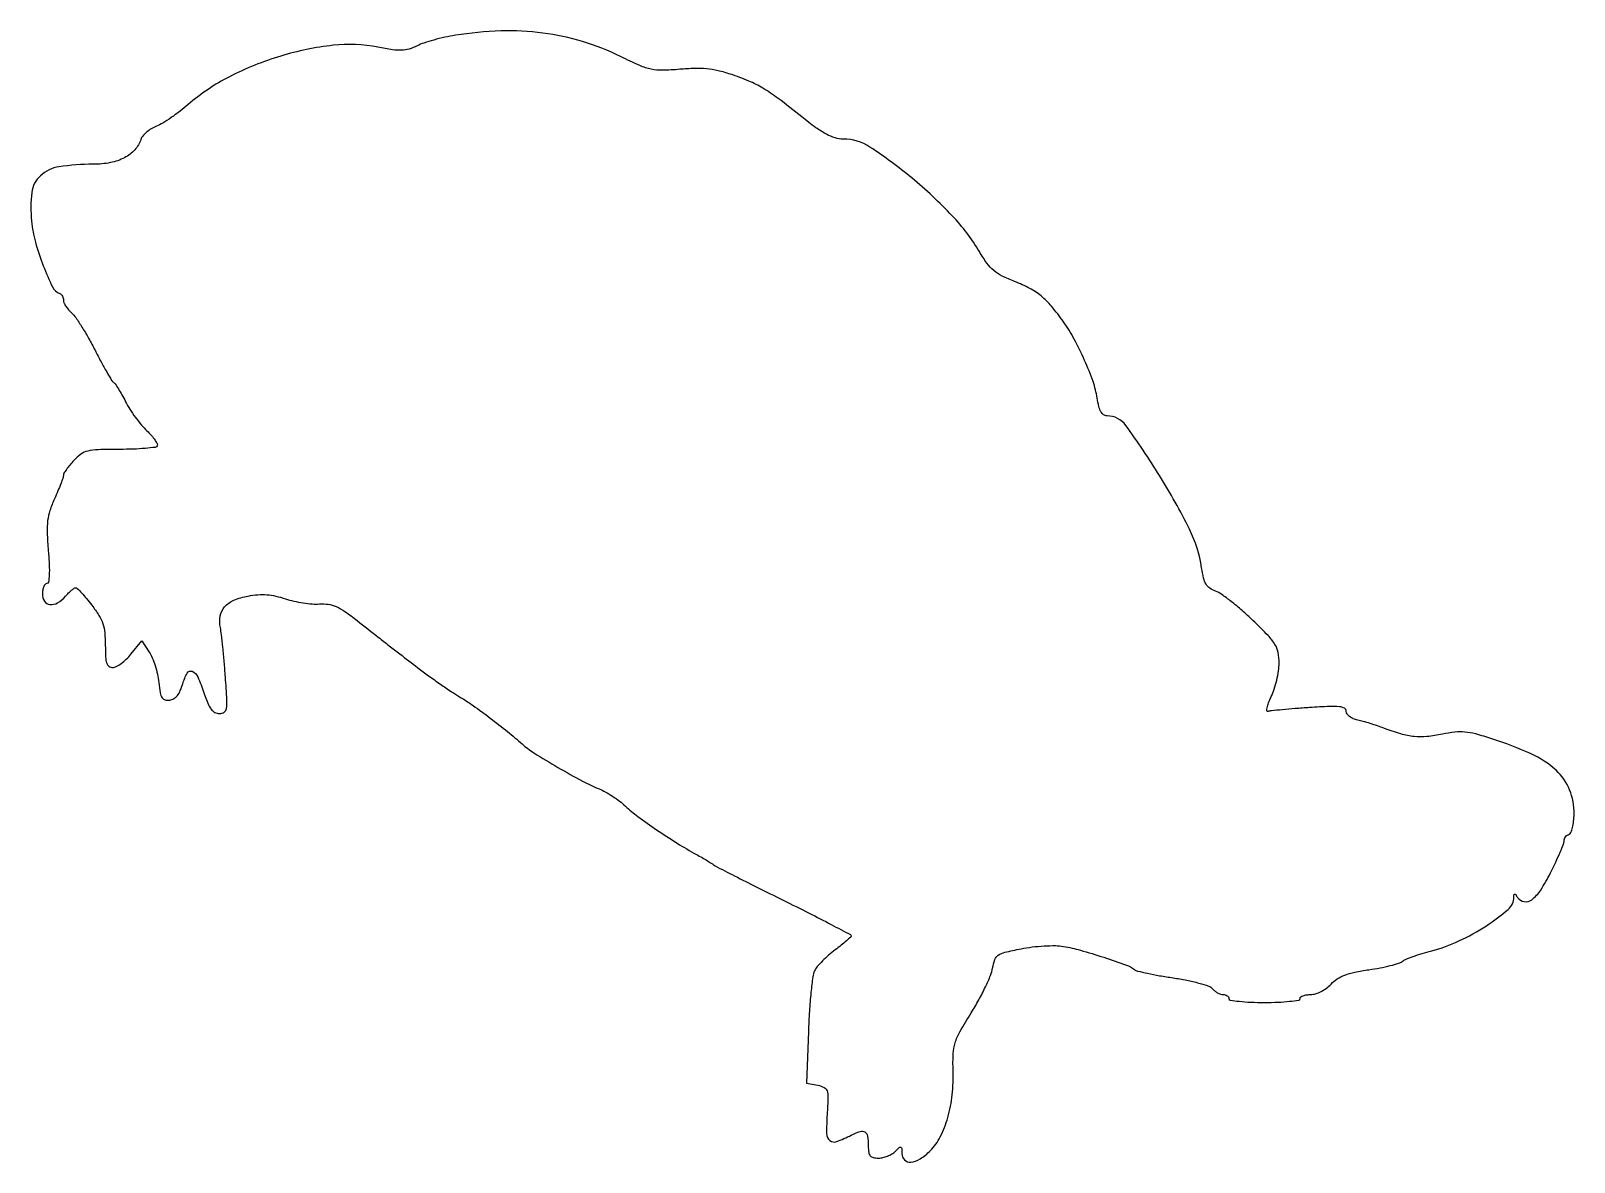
# Model space of a CAD drawing. Extents: x 0 to 368, y 0 to 270.
import ezdxf

# ---------------------------------------------------------------- set-up
doc = ezdxf.new("R2010")
doc.units = 0

msp = doc.modelspace()

# ---------------------------------------------------------------- linework, layer by layer
msp.add_lwpolyline([(101.5, 268.753583, 0.014909), (98.974233, 268.273511, 0.012773), (96.346684, 267.621619, 0.012959), (93.989324, 266.906201, 0.035533), (92.38233, 266.242627, -0.041911), (90.461918, 265.478113, -0.065127), (88.705885, 265.185666, -0.045837), (86.530181, 265.309067, -0.011498), (83.024474, 265.915402, 0.076371), (72.32306, 266.363092, 0.045804), (59.834927, 263.80325, 0.044851), (47.635358, 258.882877, 0.060175), (37.75822, 252.223488, -0.015673), (35.824295, 250.652939, -0.013454), (33.696511, 249.121561, -0.013659), (31.688323, 247.835493, -0.037415), (30.185446, 247.076814, 0.03988), (28.948269, 246.444605, 0.038252), (27.808689, 245.61616, 0.04075), (26.920682, 244.726152, 0.099195), (26.474145, 243.918539, -0.109275), (25.041431, 241.445122, -0.08706), (22.588622, 239.563365, -0.072694), (19.220585, 238.388634, -0.047403), (15.115141, 237.994423, 0.036686), (6.947062, 237.386142, 0.150275), (2.515545, 235.267345, 0.178022), (0.463357, 231.268378, 0.056029), (0.396119, 224.437882, 0.041487), (1.333586, 219.429076, 0.025927), (3.210747, 213.760616, 0.020548), (5.410118, 208.73781, 0.190258), (7.127506, 207.166667, -0.11053), (7.461245, 206.94557, -0.066342), (7.743705, 206.560632, -0.061415), (7.934921, 206.078916, -0.063886), (8, 205.571654, 0.108547), (8.13323, 204.965189, 0.035394), (8.577768, 204.15772, 0.033354), (9.214169, 203.304204, 0.031975), (9.966871, 202.529982, -0.057488), (10.94659, 201.413805, -0.011292), (12.418051, 199.182261, -0.011841), (14.020804, 196.488245, -0.010739), (15.549326, 193.633051, 0.005455), (16.99147, 190.869416, 0.007847), (18.332901, 188.457472, 0.004588), (19.507548, 186.463798, 0.113924), (19.948122, 186.008056, -0.100469), (20.358547, 185.605503, -0.009886), (21.115239, 184.43796, -0.012174), (21.963791, 182.99278, -0.009361), (22.821459, 181.37649, 0.024515), (23.838738, 179.592161, 0.016047), (25.174504, 177.636615, 0.016152), (26.602306, 175.810761, 0.029588), (27.896751, 174.435464, -0.021311), (29.004166, 173.297209, -0.032078), (29.858155, 172.207958, -0.033305), (30.40253, 171.28774, -0.260992), (30.38194, 170.808975, -0.227568), (29.879247, 170.486972, -0.008109), (27.535268, 170.237636, -0.013537), (24.682554, 170.058578, -0.008904), (21.393234, 170, 0.007174), (16.257646, 169.926314, 0.052196), (13.817377, 169.599852, 0.094989), (12.14893, 168.841323, 0.051866), (10.452251, 167.353977, 0.015801), (9.513244, 166.274262, 0.020088), (8.720349, 165.218252, 0.01848), (8.136032, 164.30041, 0.13327), (8, 163.799113, -0.084484), (7.90272, 163.22749, -0.006783), (7.375665, 161.786744, -0.009008), (6.688634, 160.077964, -0.006792), (5.874604, 158.22474, 0.027475), (4.775695, 155.412587, 0.049915), (4.242795, 153.005149, 0.039182), (4.13014, 150.174229, 0.011164), (4.398003, 145.779604, -0.008907), (4.619283, 142.40052, -0.023928), (4.618637, 139.991943, -0.027763), (4.449221, 138.362929, -0.368335), (4.023399, 138, 0.222802), (3.631644, 137.816314, 0.076489), (3.300623, 137.265625, 0.058172), (3.07488, 136.457303, 0.03905), (3, 135.5, 0.142246), (3.500549, 133.776154, 0.23281), (4.772052, 132.999855, 0.160594), (6.590225, 133.421368, 0.072365), (8.5, 135, -0.016064), (9.239257, 135.765915, -0.021143), (9.963655, 136.4125, -0.019187), (10.596402, 136.891576, -0.153612), (10.940988, 137, -0.201302), (11.311196, 136.844658, -0.008186), (12.330753, 135.771601, -0.013196), (13.508679, 134.420629, -0.008852), (14.786, 132.818215, -0.024136), (16.469038, 130.394802, -0.058198), (17.402337, 128.425104, -0.057916), (17.859114, 126.287551, -0.02371), (18, 123.318215, 0.011399), (18.064985, 120.468087, 0.068055), (18.332688, 119.009319, 0.159627), (18.87291, 118.274548, 0.154995), (19.75, 117.990985, 0.123434), (20.598737, 118.199111, 0.035601), (21.753921, 118.918968, 0.033465), (22.984907, 119.946059, 0.03015), (24.114413, 121.162733), (26.728827, 124.343496), (28.488877, 121.65732, -0.047383), (29.200874, 120.307369, -0.0215), (29.882142, 118.427372, -0.021061), (30.435646, 116.367854, -0.027055), (30.760348, 114.433828, 0.013921), (31.114975, 111.918809, 0.095837), (31.551398, 110.755865, 0.198005), (32.243819, 110.251285, 0.095903), (33.35779, 110.198256, 0.103118), (34.346292, 110.55815, 0.08554), (35.185711, 111.302341, 0.066046), (35.888835, 112.467666, 0.033041), (36.471906, 114.09046, -0.056989), (37.537865, 116.66367, -0.384256), (38.736169, 117.074772, -0.190824), (40.043216, 115.780861, -0.023167), (41.521119, 111.936416, 0.017532), (42.42942, 109.491792, 0.063117), (43.249688, 108.048706, 0.107054), (44.140168, 107.276218, 0.125977), (45.219072, 107, 0.152313), (46.336253, 107.348405, 0.204018), (46.89699, 108.235527, 0.0546), (47.000379, 110.219196, 0.003879), (46.641605, 115.75, 0.00356), (46.356635, 119.319933, 0.003792), (46.026241, 122.810937, 0.003609), (45.697602, 125.809525, 0.017543), (45.439584, 127.5, -0.090558), (45.423108, 130.282607, -0.13744), (46.464352, 132.449912, -0.114687), (48.655867, 134.019019, -0.051946), (52.059264, 135.03168, -0.028454), (54.365176, 135.329654, -0.036425), (56.505503, 135.327083, -0.035873), (58.648756, 135.012504, -0.026337), (60.964553, 134.371307, 0.024965), (62.939949, 133.818527, 0.01806), (65.186567, 133.393869, 0.018317), (67.355518, 133.145374, 0.037397), (69.067995, 133.140781, -0.053476), (71.178694, 133.067356, -0.068522), (73.04598, 132.533536, -0.048644), (75.137987, 131.356493, -0.014254), (78.103442, 129.156808, 0.000218), (83.122334, 125.210836, 0.001302), (85.745044, 123.161672, 0.001472), (88.247912, 121.228411, 0.000327), (92.540647, 117.937222, 0.006183), (95.115289, 116.015978, 0.005001), (97.92444, 114.015969, 0.005056), (100.553543, 112.222715, 0.012991), (102.5, 110.995581, -0.018739), (105.740709, 108.900062, -0.008526), (109.823455, 105.932503, -0.008501), (113.960153, 102.704895, -0.013011), (117.422448, 99.755364, 0.043277), (120.247916, 97.629115, 0.007539), (125.96384, 94.175249, 0.00836), (131.850343, 90.869094, 0.02925), (135.793333, 89.029446, -0.032349), (137.268218, 88.330171, -0.017498), (138.989458, 87.292786, -0.017364), (140.675009, 86.109405, -0.026136), (142.049076, 84.954156, 0.028052), (145.033223, 82.464669, 0.010324), (149.503628, 79.283075, 0.010358), (154.432509, 76.073696, 0.014237), (159, 73.409857, -0.004616), (160.376969, 72.6419, -0.006063), (161.61875, 71.914146, -0.004522), (162.643667, 71.283967, -0.05633), (163, 71, 0.078332), (163.440288, 70.679618, 0.000429), (168.10962, 68.296875, 0.001853), (173.44937, 65.60266, 0.001174), (179.692323, 62.5, -0.002246), (185.902879, 59.396821, -0.003667), (191.13815, 56.703125, -0.000626), (195.729571, 54.290633, -0.260083), (195.918685, 54, -0.226437), (195.801242, 53.703717, -0.007085), (194.807276, 52.80724, -0.012538), (193.56626, 51.773285, -0.008207), (192.087365, 50.641669, 0.020289), (190.531079, 49.390092, 0.019185), (189.050944, 47.993858, 0.019553), (187.837884, 46.657557, 0.061234), (187.178564, 45.641669, 0.080733), (186.74791, 44.210265, 0.007426), (186.31629, 40.515059, 0.009433), (185.948048, 36.065043, 0.007258), (185.708421, 31.196828), (185.281721, 18.893656), (187.932942, 18.363412, -0.062892), (189.481083, 17.84519, -0.205287), (190.176147, 17.048239, -0.087605), (190.383996, 15.546196, -0.006583), (190.175586, 11.416584, 0.019766), (190.06534, 6.835891, 0.214105), (190.830079, 5.200059, 0.27311), (192.421252, 4.913089, 0.030626), (195.922876, 6.460118, -0.03681), (198.056838, 7.371569, -0.229511), (199.203747, 7.231958, -0.219314), (199.837758, 6.235516, -0.033731), (200, 3.833333, 0.034182), (200.101666, 2.347927, 0.143971), (200.464286, 1.541667, 0.166934), (201.170567, 1.126561, 0.050176), (202.428571, 1, 0.054969), (203.473599, 1.115237, 0.038689), (204.605357, 1.461607, 0.039129), (205.649849, 1.969445, 0.063743), (206.428571, 2.571429, -0.012136), (207.386785, 3.484222, -0.267336), (207.75, 3.563312, -0.310093), (207.963472, 3.289029, -0.014997), (208, 2.071429, 0.202681), (208.638745, 0.560416, 0.221134), (210.135878, 0.038147, 0.117578), (212.365189, 0.810961, 0.053501), (214.789308, 2.75, 0.081416), (217.182936, 6.05546, 0.04691), (218.966843, 10.647689, 0.042269), (220.024253, 16.07906, 0.035897), (220.234805, 21.920313, -0.019819), (220.250315, 25.896728, -0.065536), (220.703882, 28.470753, -0.05312), (221.856161, 31.111481, -0.009944), (224.562641, 35.652592, 0.013666), (226.34717, 38.698109, 0.014145), (227.941199, 41.802206, 0.013977), (229.16734, 44.561436, 0.057398), (229.664435, 46.31958, -0.046965), (230.185893, 48.32216, -0.157907), (231.007879, 49.377294, -0.090427), (232.566776, 50.064831, -0.009701), (236.440808, 50.913311, -0.019233), (239.113676, 51.338488, -0.015818), (241.991736, 51.59141, -0.016109), (244.652299, 51.654759, -0.040292), (246.586368, 51.482268, -0.026745), (250.587121, 50.575144, -0.009751), (256.146253, 48.88016, -0.0068), (261.564534, 47.030022, -0.080855), (263.5, 45.962579, 0.106969), (264.243137, 45.601549, 0.00678), (266.620671, 45.056012, 0.009714), (269.49802, 44.494989, 0.007057), (272.719306, 43.978367, -0.013458), (275.951279, 43.417505, -0.017694), (278.862926, 42.723089, -0.015283), (281.213845, 41.995682, -0.13772), (282.091751, 41.389447, 0.051647), (282.634729, 40.857783, 0.042416), (283.310812, 40.40815, 0.0441), (284.011081, 40.100487, 0.081635), (284.622445, 40, -0.067195), (285.149015, 39.928913, -0.084035), (285.595343, 39.720937, -0.099545), (285.893824, 39.412275, -0.143522), (286, 39.05, 0.368666), (286.323412, 38.670991, 0.011667), (288.486842, 38.377941, 0.017436), (291.228038, 38.168011, 0.010392), (294.5, 38.1, 0.010392), (297.771962, 38.168011, 0.017436), (300.513158, 38.377941, 0.011667), (302.676588, 38.670991, 0.368666), (303, 39.05, -0.237577), (303.183416, 39.414227, -0.070335), (303.748401, 39.720937, -0.053818), (304.571957, 39.930679, -0.035476), (305.547749, 40, 0.076351), (306.701178, 40.177164, 0.042128), (308.023945, 40.719379, 0.040373), (309.318893, 41.520338, 0.047224), (310.396314, 42.482622, -0.06065), (311.866887, 43.7269, -0.054382), (313.6465, 44.636325, -0.040283), (316.025342, 45.328745, -0.015512), (319.416886, 45.916879, 0.011444), (322.080667, 46.35652, 0.014342), (324.526663, 46.891022, 0.012537), (326.533751, 47.444107, 0.100021), (327.375618, 47.896772, -0.075449), (328.180566, 48.381596, -0.011269), (329.948581, 49.065236, -0.012456), (332.090915, 49.77879, -0.010451), (334.394803, 50.430584, 0.045002), (340.897859, 52.765756, 0.035653), (347.433313, 56.3869, 0.033042), (352.660895, 60.30598, 0.215647), (354.015313, 63.208187, -0.025369), (354.054378, 63.831608, -0.400122), (354.203464, 63.956234, -0.225903), (354.430192, 63.829619, -0.013074), (354.88514, 63.151607, 0.218205), (356.418133, 62.155392, 0.199494), (358.253628, 62.618646, 0.089054), (360.395781, 64.908354, 0.027711), (362.741154, 69.013481, 0.006574), (363.984043, 71.583076, 0.008916), (365.034063, 73.937293, 0.006375), (365.848399, 75.924275, 0.092659), (365.992268, 76.666667, -0.089667), (366.081326, 77.141286, -0.069359), (366.335357, 77.603168, -0.06861), (366.709487, 77.982618, -0.083619), (367.149373, 78.216458, 0.217877), (367.599522, 78.636488, 0.035887), (367.98218, 79.794288, 0.033815), (368.259111, 81.317405, 0.024039), (368.370448, 83.049791, 0.100621), (367.2944, 88.81707, 0.111697), (364.064508, 93.463062, 0.078887), (358.142271, 97.37179, 0.028835), (348.747563, 100.997044, 0.012555), (344.883992, 102.131139, 0.042289), (342.293078, 102.591585, 0.050919), (339.923553, 102.566946, 0.024783), (336.933951, 102.079255, -0.028477), (333.260549, 101.50782, -0.04979), (330.18401, 101.514322, -0.046086), (327.011709, 102.136661, -0.020888), (323, 103.5, 0.009792), (321.459038, 104.062113, 0.007069), (319.720312, 104.630716, 0.007143), (318.051549, 105.124407, 0.015367), (316.75, 105.446533, -0.04884), (315.697947, 105.782945, -0.060094), (314.807813, 106.301073, -0.071564), (314.202278, 106.912285, -0.160827), (314, 107.524886, 0.273588), (313.567879, 108.255503, 0.100435), (312.377828, 108.626742, 0.037025), (310.031238, 108.692864, 0.005356), (305.25, 108.422154, 0.002738), (301.816586, 108.171938, 0.003794), (298.741318, 107.907391, 0.002382), (296.160629, 107.653239, 0.046971), (295.380018, 107.497597, -0.460139), (295.098485, 107.678779, -0.08659), (295.123856, 108.377539, -0.042145), (295.476092, 109.543917, -0.01814), (296.130018, 111.032971, 0.033978), (296.846706, 112.816211, 0.021262), (297.450693, 114.984252, 0.021314), (297.865321, 117.180934, 0.035999), (298, 119.049085, 0.048131), (297.755814, 121.57988, 0.090028), (297.01046, 123.490526, 0.054417), (295.385297, 125.583456, 0.008924), (291.75, 129.208412, 0.012023), (289.163134, 131.580347, 0.01346), (286.558771, 133.734729, 0.01282), (284.25335, 135.446076, 0.067111), (282.854328, 136.172477, -0.064963), (281.473644, 136.881874, -0.107592), (280.582458, 137.834541, -0.076642), (279.987027, 139.305107, -0.020725), (279.510221, 141.780412, 0.078384), (276.618152, 150.957202, 0.02375), (269.480394, 163.740711, 0.017212), (261.446439, 175.709912, 0.240806), (256.96713, 178, -0.152242), (256.139421, 178.258005, -0.114949), (255.495223, 178.966967, -0.067654), (254.996759, 180.238606, -0.021199), (254.597219, 182.25, 0.046371), (253.614175, 186.159035, 0.019265), (251.605004, 191.225025, 0.019307), (249.114002, 196.320434, 0.031392), (246.572362, 200.409961, 0.019546), (243.704659, 204.120797, 0.046068), (241.224241, 206.582985, 0.05111), (238.500241, 208.397045, 0.029499), (234.910799, 210.027613, -0.024268), (231.933727, 211.342628, -0.059839), (229.94423, 212.657503, -0.059364), (228.31352, 214.412633, -0.023575), (226.5, 217.162993, 0.056159), (220.04452, 225.690183, 0.029954), (210.360718, 234.724467, 0.027011), (200.39925, 242.092001, 0.146741), (194.037995, 244, -0.073496), (192.090547, 244.287815, -0.049431), (190.009283, 245.14878, -0.034277), (187.493808, 246.724267, -0.012099), (184.111319, 249.307784, 0.00685), (178.477402, 253.705321, 0.027575), (174.86068, 256.147562, 0.036248), (171.506116, 257.836108, 0.018711), (167.101247, 259.476274, 0.023685), (164.153113, 260.297493, 0.0321), (161.42473, 260.738159, 0.029965), (158.521239, 260.842842, 0.017202), (155.022999, 260.638755, -0.017168), (150.89895, 260.397879, -0.059055), (148.234646, 260.648969, -0.050962), (145.506914, 261.534098, -0.010535), (140.926558, 263.671876, 0.040871), (131.855878, 267.25333, 0.041566), (122.374329, 269.286823, 0.039768), (112.310479, 269.777223, 0.031813)], format="xyb", close=True)

doc.saveas('drawing.dxf')
